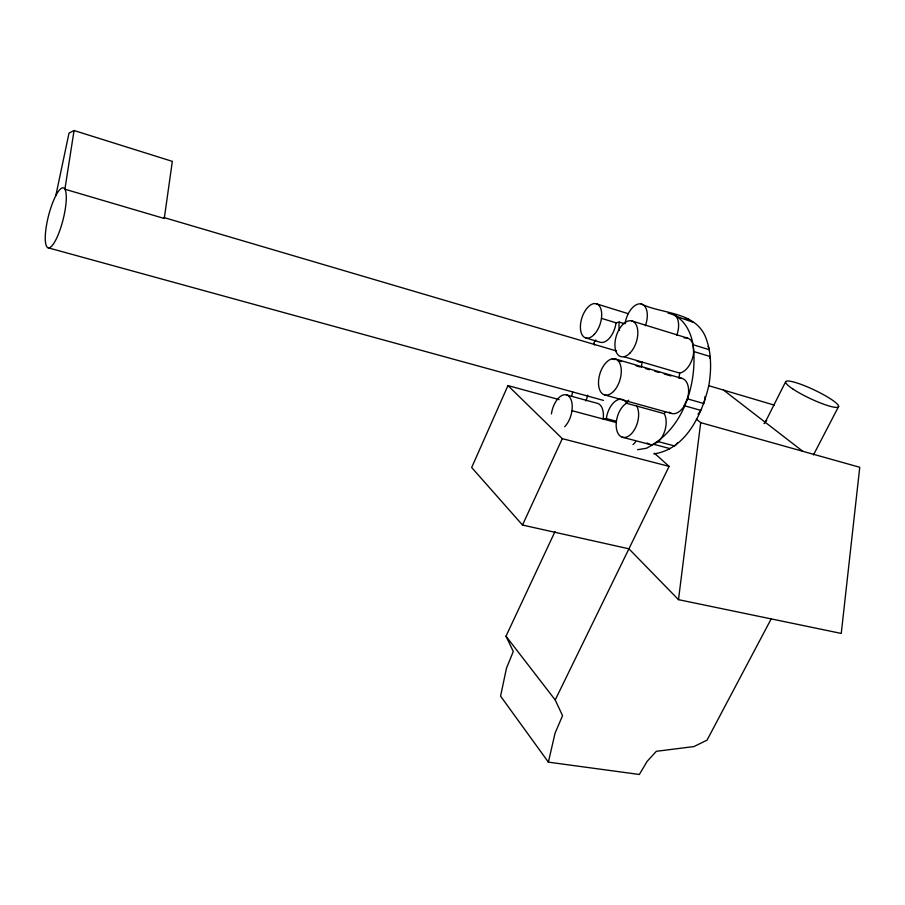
<?xml version="1.0" encoding="UTF-8"?>
<svg xmlns="http://www.w3.org/2000/svg" width="905" height="905" viewBox="0 0 905 905"><rect width="100%" height="100%" fill="white"/><g stroke="black" fill="none" stroke-linecap="round" stroke-linejoin="round"><path stroke-width="1.36" d="M709.916 358.256L709.984 356.468L693.637 351.502M668.128 313.198C685.492 316.478 693.92 337.045 693.569 353.301A18.281 10.803 -71.8 0 1 679.678 373.086L679.01 378.301A18.292 10.917 -72.9 0 1 687.404 398.845L683.354 407.295A18.292 10.917 -72.9 0 1 669.067 412.103M700.696 422.646L859.75 467.274L841.254 633.432L678.49 599.664L700.696 422.646L696.375 419.083M641.385 367.34L642.075 362.057A18.552 10.566 -72.1 0 1 636.758 360.744M74.052 130.524L64.9 189.213A30.917 7.534 -75.8 0 1 55.748 240.006A30.917 7.534 -75.8 0 1 46.664 224.316A30.917 7.534 -75.8 0 1 64.9 189.213L164.28 218.49L172.323 161.362L74.052 130.524L69.006 133.126L55.816 195.627M771.049 619.167L707.054 740.12L693.965 746.568L656.351 751.308L647.143 761.354L639.337 774.476L548.385 762.146L555.059 733.186L562.548 715.651L555.218 699.972L505.997 636.192L555.014 531.563M647.188 442.952A17.998 10.645 -74 0 0 652.426 444.649C684.995 425.033 697.665 381.073 693.117 344.748A18.281 10.803 -71.8 0 0 684.157 337.972M559.12 399.603L507.954 385.575L471.675 467.523L522.502 525.047L628.918 548.815L678.49 599.664M522.502 525.047L562.288 438.642L507.954 385.575M555.218 699.972L669.112 466.38L654.406 453.19M764.906 422.861L785.608 381.808M813.471 454.921L838.641 406.424M595.818 339.952L593.827 342.972A17.523 9.503 -73.2 0 1 594.675 344.986M566.575 394.931L597.594 403.404A17.84 9.955 -74.6 0 1 603.171 419.026L606.339 418.574A18.258 10.408 -74.2 0 1 615.219 401.277A18.258 10.408 -74.2 0 1 626.611 403.279L628.726 400.202M637.618 449.695L646.521 448.235L658.331 441.64A17.998 10.645 -74 0 0 664.225 413.664L665.65 411.651M764.001 423.597L766.671 420.35M668.738 448.937L669.926 448.575L653.602 444.276M601.452 318.356L616.056 322.814L619.224 322.09L623.896 323.515M653.817 453.903C686.25 449.299 702.371 413.664 708.92 385.066C711.59 368.505 711.579 351.185 704.916 335.517C693.49 311.411 661.985 313.99 641.023 303.922M685.492 318.436L688.207 318.82A17.874 10.498 -71.3 0 0 685.368 318.877M562.288 438.642L669.112 466.38M622.21 437.183L649.62 444.389M658.331 441.64L674.678 445.973A17.885 10.747 -73.9 0 0 677.381 442.918M606.339 418.574L616.418 421.278M571.96 410.666L616.475 422.59M48.078 247.789L603.477 400.406M604.563 394.908L671.589 413.472M626.611 403.279L664.225 413.664M684.282 405.712L700.73 410.338L699.791 411.911A18.168 11.018 -72.8 0 1 697.97 414.117M687.404 398.845L703.852 403.517A18.168 11.018 -72.8 0 0 705.018 396.571M615.015 358.878L681.929 378.403M612.21 358.833L614.857 359.613M617.515 360.382L621.497 361.536M636.079 365.79L640.061 366.955M645.412 368.516L649.451 369.693M654.824 371.254L658.851 372.43M664.225 373.991L670.944 375.948M623.896 356.717L679.678 373.086M163.601 217.438L616.441 350.959M586.01 338.029L600.535 342.339A17.806 9.729 -72.3 0 0 616.056 322.814M708.649 385.666L774.216 405.101M693.117 344.748L709.441 349.749A18.168 10.905 -71.6 0 0 708.015 346.468M631.475 320.834L687.076 337.961M595.897 303.65L628.127 313.65M675.854 316.184L692.744 322.146M672.166 313.752L674.655 314.861L676.646 317.078A17.976 10.396 -71.5 0 1 676.68 335.427M723.536 390.078L802.78 451.29M548.385 762.146L500.578 696.149L506.449 668.275L513.293 651.476L505.997 636.192M619.518 330.404A18.236 10.159 -71.8 0 1 619.224 322.09M635.661 441.606A17.591 10.193 -74.4 0 1 633.059 444.615M636.769 406.085A18.191 10.475 -74.1 0 1 631.894 433.235A18.191 10.475 -74.1 0 1 616.475 428.755A18.191 10.475 -74.1 0 1 626.701 403.155M551.428 413.89A18.043 9.751 -74.7 0 1 562.31 395.315A18.043 9.751 -74.7 0 1 572.164 404.897A18.043 9.751 -74.7 0 1 564.652 426.753M625.061 323.866A18.191 10.204 -71.7 0 1 640.48 303.842A18.191 10.204 -71.7 0 1 645.333 325.777M587.662 395.123A14.028 7.67 -74.1 0 1 585.829 400.96M571.824 395.519A14.028 7.67 -74.1 0 1 572.741 392.001M793.018 389.093A29.265 4.751 25.3 0 0 837.611 407.307A29.265 4.751 25.3 0 0 805.699 386.186A29.265 4.751 25.3 0 0 793.018 389.093M594.325 334.364A17.908 9.638 -72.4 0 0 598.194 304.725A17.908 9.638 -72.4 0 0 580.625 323.492A17.908 9.638 -72.4 0 0 594.325 334.364M630.038 352.984A18.677 10.453 -72.3 0 0 633.964 322.01A18.677 10.453 -72.3 0 0 615.14 341.355A18.677 10.453 -72.3 0 0 630.038 352.984M613.466 391.492A18.756 10.487 -73.3 0 0 617.482 360.156A18.756 10.487 -73.3 0 0 598.737 379.116A18.756 10.487 -73.3 0 0 613.466 391.492"/></g></svg>
